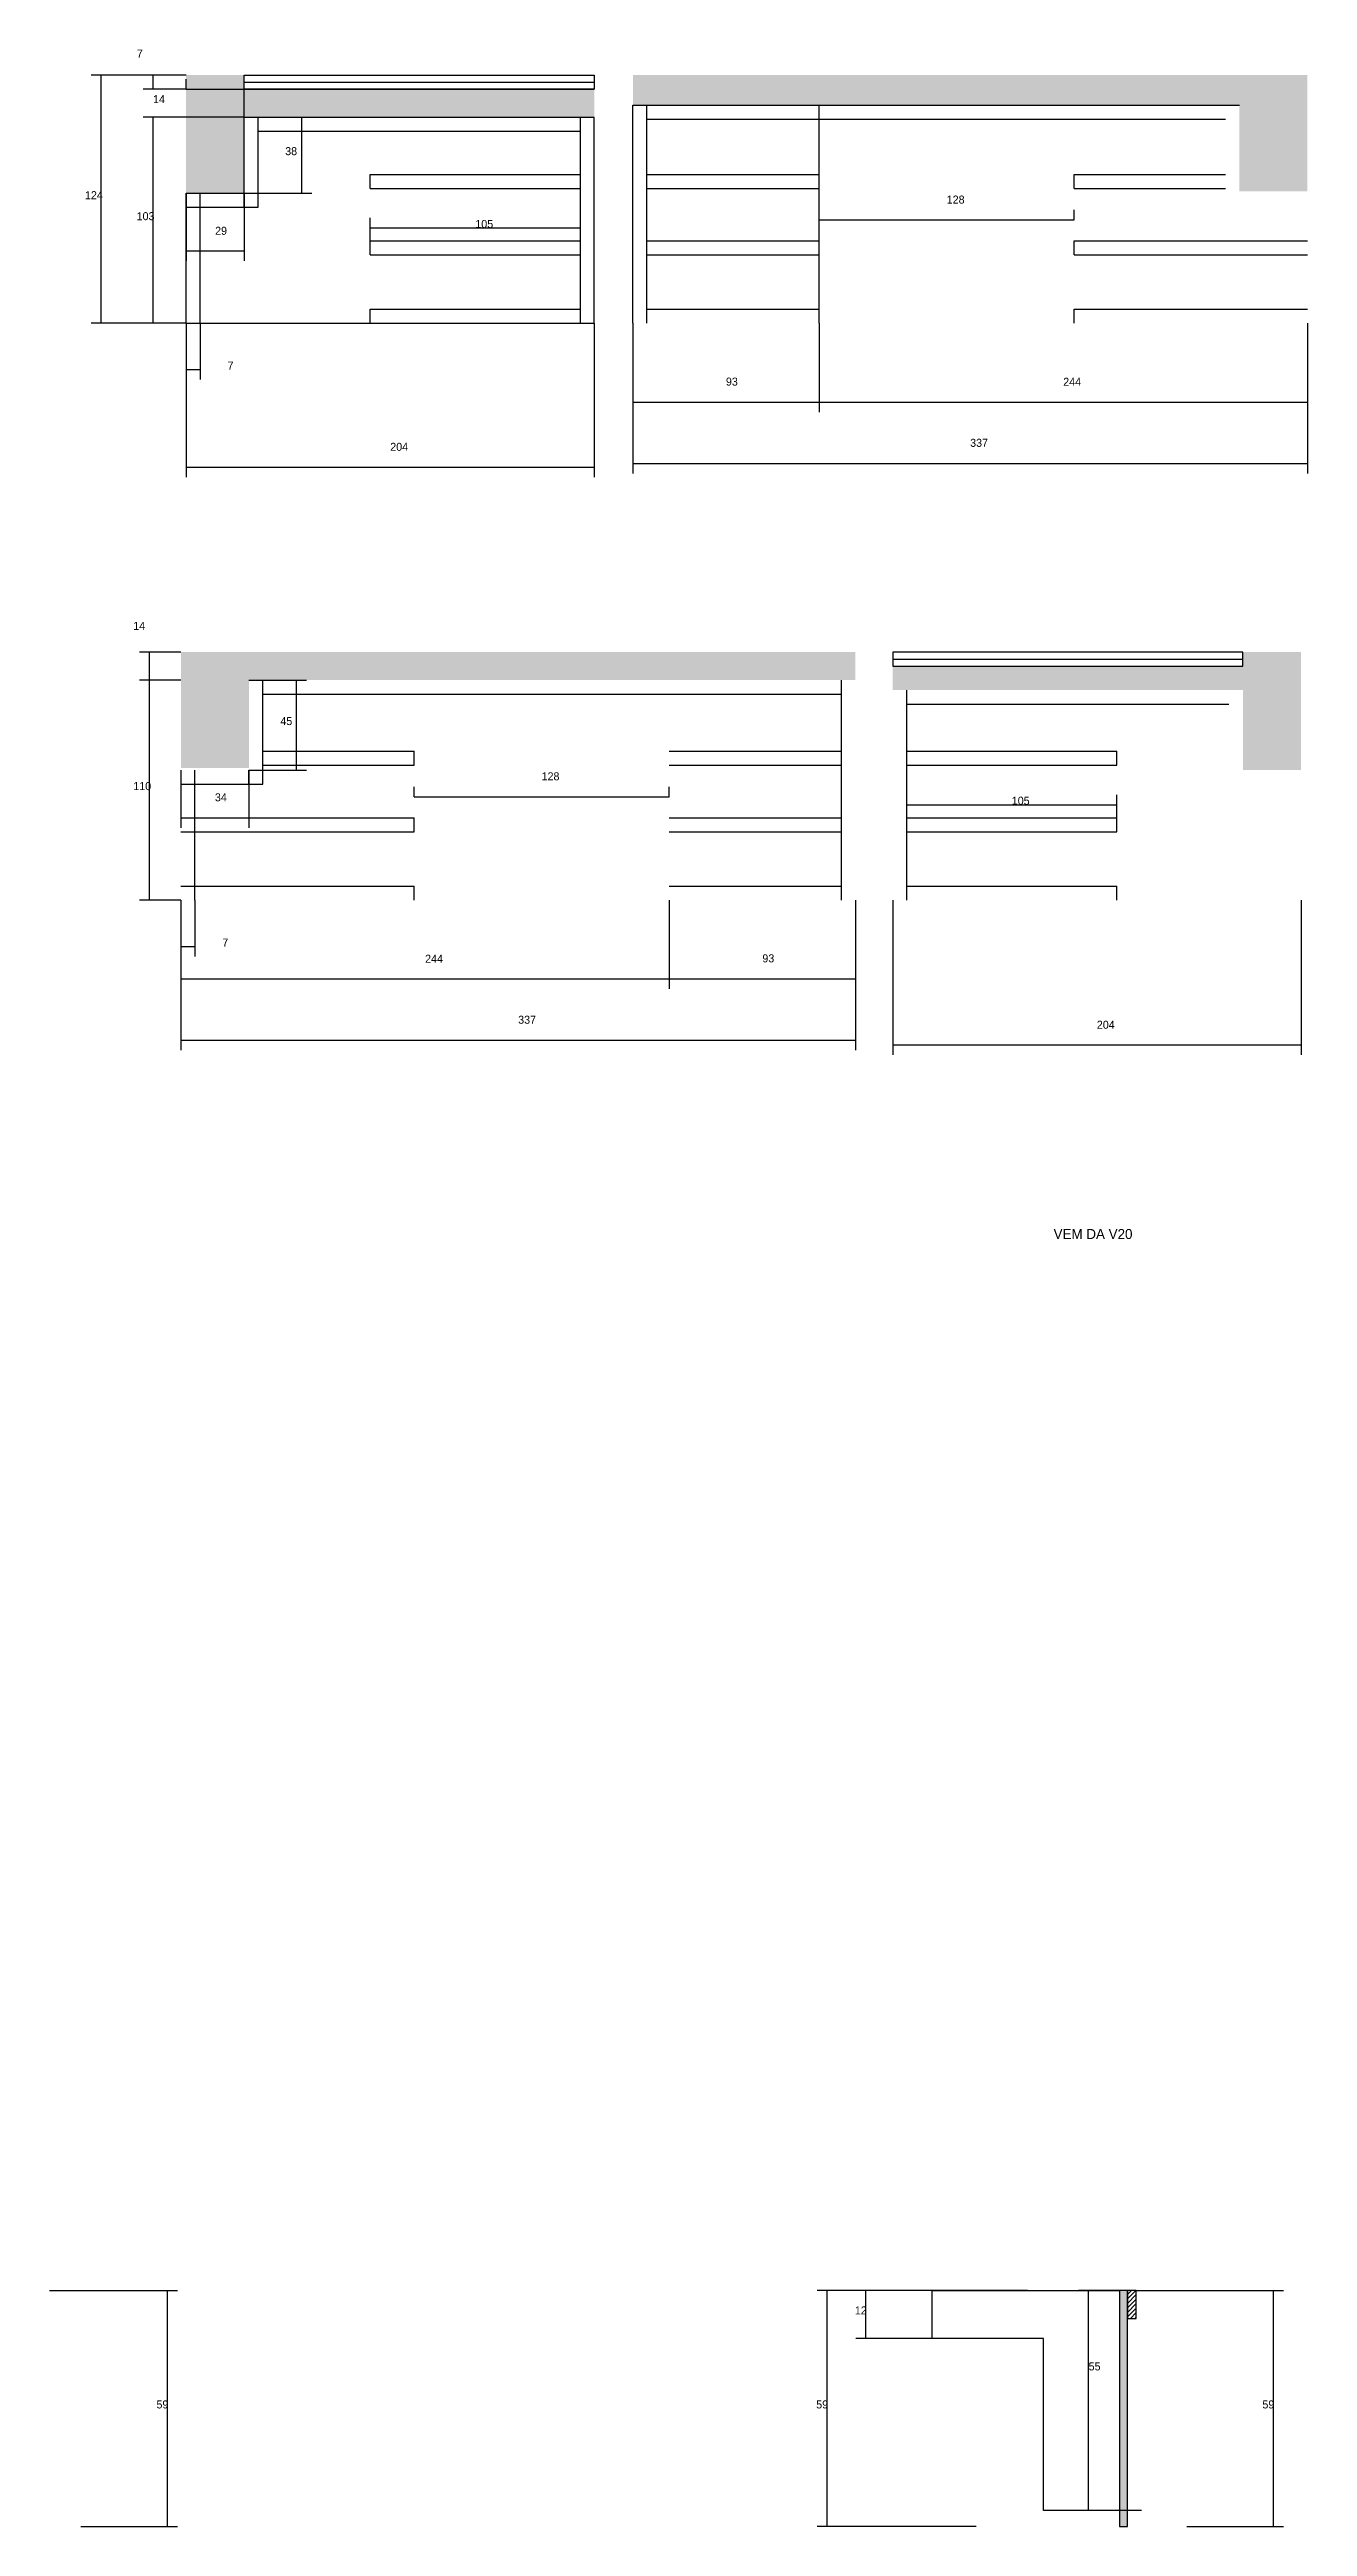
# Model space of a CAD drawing. Header units: metres. Extents: x 5156 to 6483, y 2337 to 3617.
# Drawn here: x 5854 to 6483, y 2337 to 3575 of the extents above; entities that cross this region are included whole.
import ezdxf

# ---------------------------------------------------------------- set-up
doc = ezdxf.new("R2010")
doc.units = ezdxf.units.M
for name, color, linetype in [('CONCRETO', 251, 'Continuous'), ('COTA', 4, 'Continuous'), ('Cota Seção (2x)', 4, 'Continuous'), ('Hachura', 253, 'Continuous'), ('Madeira', 126, 'Continuous'), ('Painéis', 200, 'Continuous'), ('SARR_2.2x7', 40, 'Continuous'), ('Texto Seção', 7, 'Continuous')]:
    doc.layers.add(name, color=color, linetype=linetype)

msp = doc.modelspace()

# ---------------------------------------------------------------- hatches: boundary and pattern name
at = {"layer": 'COTA'}
h = msp.add_hatch(dxfattribs=at)
h.set_pattern_fill('AR-CONC', scale=0.03)
h.paths.add_polyline_path([(5951.7, 3503.3), (5951.7, 3541.3), (5951.7, 3541.3), (6126.6, 3541.3), (6126.6, 3541.3), (6126.6, 3555.3), (6126.6, 3555.3), (5951.7, 3555.3), (5951.7, 3555.3), (5951.7, 3562.3), (5951.7, 3562.3), (5922.7, 3562.3), (5922.7, 3562.3), (5922.7, 3503.3), (5922.7, 3503.3), (5951.7, 3503.3)])
h = msp.add_hatch(dxfattribs=at)
h.set_pattern_fill('AR-CONC', scale=0.03)
h.paths.add_polyline_path([(6145.9, 3547.3), (6448.9, 3547.3), (6448.9, 3547.3), (6448.9, 3504.3), (6448.9, 3504.3), (6482.9, 3504.3), (6482.9, 3504.3), (6482.8, 3562.3), (6482.8, 3562.3), (6145.9, 3562.3), (6145.9, 3562.3), (6145.9, 3547.3)])
h = msp.add_hatch(dxfattribs=at)
h.set_pattern_fill('AR-CONC', scale=0.03)
h.paths.add_polyline_path([(6257.1, 3259.9), (5954.1, 3259.9), (5954.1, 3259.9), (5954.1, 3215.9), (5954.1, 3215.9), (5920.1, 3215.9), (5920.1, 3215.9), (5920.2, 3273.9), (5920.2, 3273.9), (6257.1, 3273.9), (6257.1, 3273.9), (6257.1, 3259.9)])
h = msp.add_hatch(dxfattribs=at)
h.set_pattern_fill('AR-CONC', scale=0.03)
h.paths.add_polyline_path([(6450.7, 3214.9), (6450.7, 3254.9), (6450.7, 3254.9), (6275.7, 3254.9), (6275.7, 3254.9), (6275.7, 3266.9), (6275.7, 3266.9), (6450.7, 3266.9), (6450.7, 3266.9), (6450.7, 3273.9), (6450.7, 3273.9), (6479.7, 3273.9), (6479.7, 3273.9), (6479.7, 3214.9), (6479.7, 3214.9), (6450.7, 3214.9)])
at = {"layer": 'Hachura'}
h = msp.add_hatch(color=8, dxfattribs=at)
h.dxf.hatch_style = 1
h.paths.add_polyline_path([(6393, 2454.9), (6389, 2454.9), (6389, 2454.9), (6389, 2336.9), (6389, 2336.9), (6393, 2336.9), (6393, 2336.9), (6393, 2454.9)])
h = msp.add_hatch(dxfattribs=at)
h.set_pattern_fill('ANSI31', scale=0.5)
h.paths.add_polyline_path([(6393, 2440.9), (6397.4, 2440.9), (6397.4, 2440.9), (6397.4, 2454.9), (6397.4, 2454.9), (6393, 2454.9), (6393, 2454.9), (6393, 2440.9)])

# ---------------------------------------------------------------- linework, layer by layer
at = {"layer": 'CONCRETO'}
msp.add_lwpolyline([(6295.4, 2430.9), (6295.4, 2454.9), (6351, 2454.9), (6351, 2454.9), (6389, 2454.9), (6389, 2344.9), (6351, 2344.9), (6351, 2430.9)], close=True, dxfattribs=at)
at = {"layer": 'COTA'}
for p, q in [((5922.7, 3562.3), (5901.2, 3562.3)), ((5922.7, 3555.3), (5901.2, 3555.3)), ((5906.2, 3555.3), (5906.2, 3562.3)), ((5922.7, 3555.3), (5922.7, 3560.3)), ((5922.7, 3555.3), (5951.7, 3555.3)), ((5951.7, 3541.3), (5951.7, 3560.3)), ((5951.7, 3541.3), (5901.2, 3541.3)), ((5906.2, 3438.3), (5906.2, 3541.3)), ((5922.7, 3438.3), (5901.2, 3438.3)), ((5922.7, 3438.3), (5922.7, 3361.4)), ((5922.7, 3438.3), (5922.7, 3410.1)), ((5929.7, 3438.3), (5929.7, 3410.1)), ((6126.6, 3438.3), (6126.6, 3361.4)), ((6145.9, 3438.3), (6145.9, 3393.9)), ((6145.9, 3438.3), (6145.9, 3363.2)), ((6238.9, 3438.3), (6238.9, 3393.9)), ((6238.9, 3438.3), (6238.9, 3393.9)), ((6482.9, 3438.3), (6482.9, 3393.9)), ((6482.9, 3438.3), (6482.9, 3363.2)), ((5922.7, 3415.1), (5929.7, 3415.1)), ((6145.9, 3398.9), (6238.9, 3398.9)), ((6238.9, 3398.9), (6482.9, 3398.9)), ((6145.9, 3368.2), (6482.9, 3368.2)), ((5922.7, 3366.4), (6126.6, 3366.4)), ((5920.1, 3273.9), (5899.4, 3273.9)), ((5904.4, 3259.9), (5904.4, 3273.9)), ((5920.1, 3259.9), (5899.4, 3259.9)), ((5920.1, 3259.9), (5899.4, 3259.9)), ((5904.4, 3149.9), (5904.4, 3259.9)), ((5920.1, 3149.9), (5899.4, 3149.9)), ((5920.1, 3149.9), (5920.1, 3105.6)), ((5920.1, 3149.9), (5920.1, 3074.9)), ((5920.1, 3149.9), (5920.1, 3121.7)), ((5927.1, 3149.9), (5927.1, 3121.7)), ((6164.1, 3149.9), (6164.1, 3105.6)), ((6164.1, 3149.9), (6164.1, 3105.6)), ((6257.1, 3149.9), (6257.1, 3105.6)), ((6257.1, 3149.9), (6257.1, 3074.9)), ((6275.7, 3149.9), (6275.7, 3072.5)), ((6479.7, 3149.9), (6479.7, 3072.5)), ((5920.1, 3126.7), (5927.1, 3126.7)), ((5920.1, 3110.6), (6164.1, 3110.6)), ((6164.1, 3110.6), (6257.1, 3110.6)), ((5920.1, 3079.9), (6257.1, 3079.9)), ((6275.7, 3077.5), (6479.7, 3077.5)), ((5854.5, 2454.9), (5918.4, 2454.9)), ((5913.4, 2336.9), (5913.4, 2454.9)), ((6343, 2454.9), (6238, 2454.9)), ((6243, 2336.9), (6243, 2454.9)), ((6295.4, 2454.9), (6257.3, 2454.9)), ((6262.3, 2430.9), (6262.3, 2454.9)), ((6397.4, 2454.9), (6470.9, 2454.9)), ((6465.9, 2336.9), (6465.9, 2454.9)), ((6295.4, 2430.9), (6257.3, 2430.9)), ((5870.1, 2336.9), (5918.4, 2336.9)), ((6317.4, 2336.9), (6238, 2336.9)), ((6422.6, 2336.9), (6470.9, 2336.9))]:
    msp.add_line(p, q, dxfattribs=at)
at = {"layer": 'Cota Seção (2x)'}
for p, q in [((5922.7, 3562.3), (5875.3, 3562.3)), ((5880.3, 3438.3), (5880.3, 3562.3)), ((5951.7, 3541.3), (5985.5, 3541.3)), ((5980.5, 3503.3), (5980.5, 3541.3)), ((5922.7, 3503.3), (5922.7, 3469.4)), ((5951.7, 3503.3), (5985.5, 3503.3)), ((5951.7, 3503.3), (5951.7, 3469.4)), ((6238.9, 3490), (6238.9, 3495)), ((6366.4, 3490), (6366.4, 3495)), ((6014.7, 3479.4), (6014.7, 3490.9)), ((6014.7, 3485.9), (6119.7, 3485.9)), ((6119.7, 3479.4), (6119.7, 3490.9)), ((6238.9, 3490), (6366.4, 3490)), ((5922.7, 3474.4), (5951.7, 3474.4)), ((5922.7, 3438.3), (5875.3, 3438.3)), ((5954.1, 3259.9), (5982.9, 3259.9)), ((5977.9, 3214.9), (5977.9, 3259.9)), ((5920.1, 3214.9), (5920.1, 3186.1)), ((5954.1, 3214.9), (5982.9, 3214.9)), ((5954.1, 3214.9), (5954.1, 3186.1)), ((6036.6, 3201.6), (6036.6, 3206.6)), ((6036.6, 3201.6), (6164.1, 3201.6)), ((6164.1, 3201.6), (6164.1, 3206.6)), ((6282.7, 3191.1), (6282.7, 3202.6)), ((6282.7, 3197.6), (6387.7, 3197.6)), ((6387.7, 3191.1), (6387.7, 3202.6)), ((5920.1, 3191.1), (5954.1, 3191.1)), ((6389, 2454.9), (6368.6, 2454.9)), ((6373.6, 2344.9), (6373.6, 2454.9)), ((6400, 2344.9), (6368.6, 2344.9))]:
    msp.add_line(p, q, dxfattribs=at)
at = {"layer": 'Madeira'}
msp.add_lwpolyline([(6393, 2440.9), (6397.4, 2440.9), (6397.4, 2454.9), (6393, 2454.9)], close=True, dxfattribs=at)
at = {"layer": 'Painéis'}
for p, q in [((5951.7, 3562.3), (6126.6, 3562.3)), ((5951.7, 3555.3), (5951.7, 3562.3)), ((5951.7, 3555.3), (6126.6, 3555.3)), ((5951.7, 3541.3), (6126.6, 3541.3)), ((5951.7, 3503.3), (5951.7, 3541.3)), ((6126.6, 3438.3), (6126.6, 3541.3)), ((6145.9, 3547.3), (6448.9, 3547.3)), ((6145.9, 3438.3), (6145.9, 3547.3)), ((6238.9, 3438.3), (6238.9, 3547.3)), ((5922.7, 3503.3), (5951.7, 3503.3)), ((5922.7, 3438.3), (5922.7, 3503.3)), ((5922.7, 3438.3), (6126.6, 3438.3))]:
    msp.add_line(p, q, dxfattribs=at)
for points in [[(6126.6, 3555.3), (5951.7, 3555.3), (5951.7, 3562.3), (6126.6, 3562.3)], [(6275.7, 3266.9), (6450.7, 3266.9), (6450.7, 3273.9), (6275.7, 3273.9)], [(6393, 2454.9), (6389, 2454.9), (6389, 2336.9), (6393, 2336.9)]]:
    msp.add_lwpolyline(points, close=True, dxfattribs=at)
at = {"layer": 'SARR_2.2x7'}
for p, q in [((5951.7, 3558.8), (6126.6, 3558.8)), ((5958.7, 3496.3), (5958.7, 3541.3)), ((6119.7, 3438.3), (6119.7, 3541.3)), ((6152.9, 3438.3), (6152.9, 3547.3)), ((5958.7, 3534.3), (6119.7, 3534.3)), ((6152.9, 3540.3), (6238.9, 3540.3)), ((6238.9, 3540.3), (6441.9, 3540.3)), ((6014.7, 3512.7), (6119.7, 3512.7)), ((6014.7, 3505.7), (6014.7, 3512.7)), ((6014.7, 3505.7), (6119.7, 3505.7)), ((6152.9, 3512.7), (6238.9, 3512.7)), ((6152.9, 3505.7), (6238.9, 3505.7)), ((6366.4, 3512.7), (6441.9, 3512.7)), ((6366.4, 3505.7), (6366.4, 3512.7)), ((6366.4, 3505.7), (6441.9, 3505.7)), ((5922.7, 3496.3), (5951.7, 3496.3)), ((5929.7, 3438.3), (5929.7, 3503.3)), ((5951.7, 3496.3), (5951.7, 3503.3)), ((5951.7, 3496.3), (5958.7, 3496.3)), ((6014.7, 3479.4), (6119.7, 3479.4)), ((6014.7, 3472.4), (6014.7, 3479.4)), ((6152.9, 3479.4), (6238.9, 3479.4)), ((6366.4, 3479.4), (6482.9, 3479.4)), ((6366.4, 3472.4), (6366.4, 3479.4)), ((6014.7, 3472.4), (6119.7, 3472.4)), ((6152.9, 3472.4), (6238.9, 3472.4)), ((6366.4, 3472.4), (6482.9, 3472.4)), ((6014.7, 3445.3), (6119.7, 3445.3)), ((6014.7, 3438.3), (6014.7, 3445.3)), ((6152.9, 3445.3), (6238.9, 3445.3)), ((6366.4, 3445.3), (6482.9, 3445.3)), ((6366.4, 3438.3), (6366.4, 3445.3)), ((6275.7, 3270.4), (6450.7, 3270.4)), ((5961.1, 3207.9), (5961.1, 3259.9)), ((6250.1, 3149.9), (6250.1, 3259.9)), ((5961.1, 3252.9), (6164.1, 3252.9)), ((6164.1, 3252.9), (6250.1, 3252.9)), ((6282.7, 3149.9), (6282.7, 3254.9)), ((6282.7, 3247.9), (6443.7, 3247.9)), ((5961.1, 3224.4), (6036.6, 3224.4)), ((6036.6, 3217.4), (6036.6, 3224.4)), ((6164.1, 3224.4), (6250.1, 3224.4)), ((6282.7, 3224.4), (6387.7, 3224.4)), ((6387.7, 3217.4), (6387.7, 3224.4)), ((5920.1, 3207.9), (5954.1, 3207.9)), ((5927.1, 3149.9), (5927.1, 3214.9)), ((5954.1, 3207.9), (5954.1, 3214.9)), ((5954.1, 3207.9), (5961.1, 3207.9)), ((5961.1, 3217.4), (6036.6, 3217.4)), ((6164.1, 3217.4), (6250.1, 3217.4)), ((6282.7, 3217.4), (6387.7, 3217.4)), ((5920.1, 3191.1), (6036.6, 3191.1)), ((5920.1, 3184.1), (6036.6, 3184.1)), ((6036.6, 3184.1), (6036.6, 3191.1)), ((6164.1, 3191.1), (6250.1, 3191.1)), ((6164.1, 3184.1), (6250.1, 3184.1)), ((6282.7, 3191.1), (6387.7, 3191.1)), ((6282.7, 3184.1), (6387.7, 3184.1)), ((6387.7, 3184.1), (6387.7, 3191.1)), ((5920.1, 3156.9), (6036.6, 3156.9)), ((6036.6, 3149.9), (6036.6, 3156.9)), ((6164.1, 3156.9), (6250.1, 3156.9)), ((6282.7, 3156.9), (6387.7, 3156.9)), ((6387.7, 3149.9), (6387.7, 3156.9))]:
    msp.add_line(p, q, dxfattribs=at)

# ---------------------------------------------------------------- texts
at = {"layer": 'COTA'}
for s, p in [('7', (5898.1, 3571.1)), ('14', (5906.2, 3548.3)), ('103', (5898, 3489.8)), ('7', (5943.4, 3415.1)), ('93', (6192.4, 3407.1)), ('244', (6360.9, 3407)), ('337', (6314.4, 3376.5)), ('204', (6024.7, 3374.5)), ('14', (5896.3, 3285)), ('110', (5896.3, 3204.9)), ('7', (5940.8, 3126.7)), ('244', (6042.1, 3118.6)), ('93', (6210.6, 3118.8)), ('337', (6088.6, 3088.1)), ('204', (6377.7, 3085.6)), ('12', (6256.8, 2442.9)), ('59', (5907.9, 2395.9)), ('59', (6237.5, 2395.9)), ('59', (6460.4, 2395.9))]:
    msp.add_text(s, height=4, dxfattribs=at).set_placement(p)
at = {"layer": 'Cota Seção (2x)'}
for s, p in [('38', (5972.2, 3522.3)), ('124', (5872.2, 3500.3)), ('128', (6302.7, 3498.1)), ('29', (5937.2, 3482.5)), ('105', (6067.2, 3485.9)), ('45', (5969.8, 3237.4)), ('128', (6100.3, 3209.8)), ('34', (5937.1, 3199.3)), ('105', (6335.2, 3197.6)), ('55', (6373.6, 2414.9))]:
    msp.add_text(s, height=4, dxfattribs=at).set_placement(p)
at = {"layer": 'Texto Seção'}
msp.add_text('VEM DA V20', height=5, dxfattribs=at).set_placement((6356.1, 2980.5))

doc.saveas('drawing.dxf')
